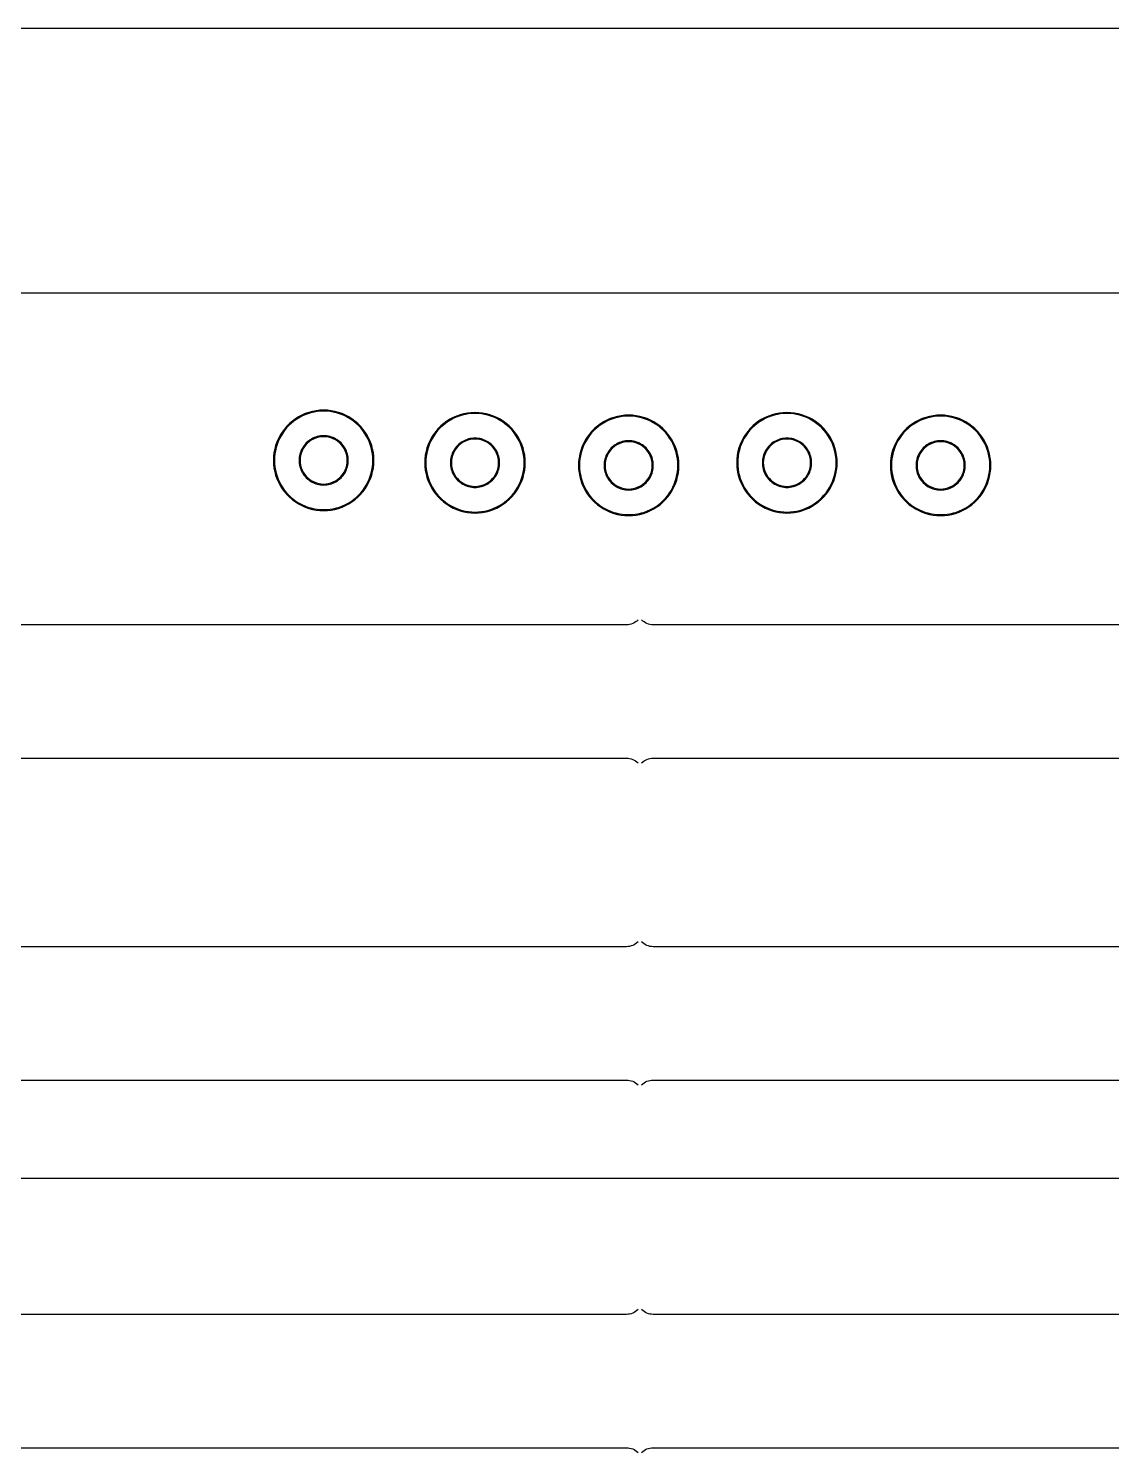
# Model space of a CAD drawing. Extents: x 3 to 438, y 6 to 391.
# Drawn here: x 240 to 305.9, y 100.9 to 187.6 of the extents above; entities that cross this region are included whole.
import ezdxf

# ---------------------------------------------------------------- set-up
doc = ezdxf.new("R2010")
doc.units = 0
doc.layers.get('0').update_dxf_attribs({"linetype": 'CONTINUOUS'})

msp = doc.modelspace()

# ---------------------------------------------------------------- linework, layer by layer
at = {"color": 0}
for p, q in [((344.365743, 187.60354), (212.24191, 187.60354)), ((344.365743, 171.48354), (212.24191, 171.48354)), ((256.42685, 163.948804), (256.232989, 163.827077)), ((256.629199, 164.055829), (256.42685, 163.948804)), ((256.838973, 164.147232), (256.629199, 164.055829)), ((257.054958, 164.222699), (256.838973, 164.147232)), ((257.275945, 164.281913), (257.054958, 164.222699)), ((257.500727, 164.324548), (257.275945, 164.281913)), ((257.728098, 164.350278), (257.500727, 164.324548)), ((257.95685, 164.358766), (257.728098, 164.350278)), ((258.185602, 164.350278), (257.95685, 164.358766)), ((258.412973, 164.324548), (258.185602, 164.350278)), ((258.637755, 164.281913), (258.412973, 164.324548)), ((258.858742, 164.222699), (258.637755, 164.281913)), ((259.074727, 164.147232), (258.858742, 164.222699)), ((259.284501, 164.055829), (259.074727, 164.147232)), ((259.48685, 163.948804), (259.284501, 164.055829)), ((259.680711, 163.827077), (259.48685, 163.948804)), ((266.055908, 164.001969), (265.846134, 163.910566)), ((266.271893, 164.077436), (266.055908, 164.001969)), ((266.49288, 164.13665), (266.271893, 164.077436)), ((266.717662, 164.179285), (266.49288, 164.13665)), ((266.945033, 164.205015), (266.717662, 164.179285)), ((267.173785, 164.213503), (266.945033, 164.205015)), ((267.402537, 164.205015), (267.173785, 164.213503)), ((267.629908, 164.179285), (267.402537, 164.205015)), ((267.85469, 164.13665), (267.629908, 164.179285)), ((268.075677, 164.077436), (267.85469, 164.13665)), ((268.291662, 164.001969), (268.075677, 164.077436)), ((268.501436, 163.910566), (268.291662, 164.001969)), ((275.63173, 163.918341), (275.415745, 163.842874)), ((275.852717, 163.977554), (275.63173, 163.918341)), ((276.077499, 164.02019), (275.852717, 163.977554)), ((276.30487, 164.04592), (276.077499, 164.02019)), ((276.533622, 164.054408), (276.30487, 164.04592)), ((276.762374, 164.04592), (276.533622, 164.054408)), ((276.989745, 164.02019), (276.762374, 164.04592)), ((277.214527, 163.977554), (276.989745, 164.02019)), ((277.435514, 163.918341), (277.214527, 163.977554)), ((277.651499, 163.842874), (277.435514, 163.918341)), ((285.055908, 164.001969), (284.846134, 163.910566)), ((285.271893, 164.077436), (285.055908, 164.001969)), ((285.49288, 164.13665), (285.271893, 164.077436)), ((285.717662, 164.179285), (285.49288, 164.13665)), ((285.945033, 164.205015), (285.717662, 164.179285)), ((286.173785, 164.213503), (285.945033, 164.205015)), ((286.402537, 164.205015), (286.173785, 164.213503)), ((286.629908, 164.179285), (286.402537, 164.205015)), ((286.85469, 164.13665), (286.629908, 164.179285)), ((287.075677, 164.077436), (286.85469, 164.13665)), ((287.291662, 164.001969), (287.075677, 164.077436)), ((287.501436, 163.910566), (287.291662, 164.001969)), ((294.63173, 163.918341), (294.415745, 163.842874)), ((294.852717, 163.977554), (294.63173, 163.918341)), ((295.077499, 164.02019), (294.852717, 163.977554)), ((295.30487, 164.04592), (295.077499, 164.02019)), ((295.533622, 164.054408), (295.30487, 164.04592)), ((295.762374, 164.04592), (295.533622, 164.054408)), ((295.989745, 164.02019), (295.762374, 164.04592)), ((296.214527, 163.977554), (295.989745, 164.02019)), ((296.435514, 163.918341), (296.214527, 163.977554)), ((296.651499, 163.842874), (296.435514, 163.918341)), ((255.564507, 163.206671), (255.428539, 163.022627)), ((255.713822, 163.38002), (255.564507, 163.206671)), ((255.875596, 163.541794), (255.713822, 163.38002)), ((256.048945, 163.691109), (255.875596, 163.541794)), ((256.232989, 163.827077), (256.048945, 163.691109)), ((259.864755, 163.691109), (259.680711, 163.827077)), ((260.038104, 163.541794), (259.864755, 163.691109)), ((260.199878, 163.38002), (260.038104, 163.541794)), ((260.349193, 163.206671), (260.199878, 163.38002)), ((260.485161, 163.022627), (260.349193, 163.206671)), ((264.781442, 163.061408), (264.645474, 162.877364)), ((264.930757, 163.234758), (264.781442, 163.061408)), ((265.092531, 163.396531), (264.930757, 163.234758)), ((265.26588, 163.545846), (265.092531, 163.396531)), ((265.449924, 163.681814), (265.26588, 163.545846)), ((265.643785, 163.803541), (265.449924, 163.681814)), ((265.846134, 163.910566), (265.643785, 163.803541)), ((268.703785, 163.803541), (268.501436, 163.910566)), ((268.897646, 163.681814), (268.703785, 163.803541)), ((269.08169, 163.545846), (268.897646, 163.681814)), ((269.255039, 163.396531), (269.08169, 163.545846)), ((269.416813, 163.234758), (269.255039, 163.396531)), ((269.566128, 163.061408), (269.416813, 163.234758)), ((269.702096, 162.877364), (269.566128, 163.061408)), ((274.290594, 163.075662), (274.141279, 162.902313)), ((274.452368, 163.237436), (274.290594, 163.075662)), ((274.625717, 163.386751), (274.452368, 163.237436)), ((274.809761, 163.522719), (274.625717, 163.386751)), ((275.003622, 163.644446), (274.809761, 163.522719)), ((275.205971, 163.751471), (275.003622, 163.644446)), ((275.415745, 163.842874), (275.205971, 163.751471)), ((277.861273, 163.751471), (277.651499, 163.842874)), ((278.063622, 163.644446), (277.861273, 163.751471)), ((278.257483, 163.522719), (278.063622, 163.644446)), ((278.441527, 163.386751), (278.257483, 163.522719)), ((278.614876, 163.237436), (278.441527, 163.386751)), ((278.77665, 163.075662), (278.614876, 163.237436)), ((278.925965, 162.902313), (278.77665, 163.075662)), ((283.781442, 163.061408), (283.645474, 162.877364)), ((283.930757, 163.234758), (283.781442, 163.061408)), ((284.092531, 163.396531), (283.930757, 163.234758)), ((284.26588, 163.545846), (284.092531, 163.396531)), ((284.449924, 163.681814), (284.26588, 163.545846)), ((284.643785, 163.803541), (284.449924, 163.681814)), ((284.846134, 163.910566), (284.643785, 163.803541)), ((287.703785, 163.803541), (287.501436, 163.910566)), ((287.897646, 163.681814), (287.703785, 163.803541)), ((288.08169, 163.545846), (287.897646, 163.681814)), ((288.255039, 163.396531), (288.08169, 163.545846)), ((288.416813, 163.234758), (288.255039, 163.396531)), ((288.566128, 163.061408), (288.416813, 163.234758)), ((288.702096, 162.877364), (288.566128, 163.061408)), ((293.290594, 163.075662), (293.141279, 162.902313)), ((293.452368, 163.237436), (293.290594, 163.075662)), ((293.625717, 163.386751), (293.452368, 163.237436)), ((293.809761, 163.522719), (293.625717, 163.386751)), ((294.003622, 163.644446), (293.809761, 163.522719)), ((294.205971, 163.751471), (294.003622, 163.644446)), ((294.415745, 163.842874), (294.205971, 163.751471)), ((296.861273, 163.751471), (296.651499, 163.842874)), ((297.063622, 163.644446), (296.861273, 163.751471)), ((297.257483, 163.522719), (297.063622, 163.644446)), ((297.441527, 163.386751), (297.257483, 163.522719)), ((297.614876, 163.237436), (297.441527, 163.386751)), ((297.77665, 163.075662), (297.614876, 163.237436)), ((297.925965, 162.902313), (297.77665, 163.075662)), ((255.032917, 162.200658), (254.973704, 161.979671)), ((255.108384, 162.416643), (255.032917, 162.200658)), ((255.199787, 162.626417), (255.108384, 162.416643)), ((255.306812, 162.828766), (255.199787, 162.626417)), ((255.428539, 163.022627), (255.306812, 162.828766)), ((256.88675, 162.262257), (256.791834, 162.145168)), ((256.993359, 162.368867), (256.88675, 162.262257)), ((257.110448, 162.463782), (256.993359, 162.368867)), ((257.236793, 162.54581), (257.110448, 162.463782)), ((257.236907, 162.545876), (257.236793, 162.54581)), ((257.371117, 162.61428), (257.236907, 162.545876)), ((257.511862, 162.668224), (257.371117, 162.61428)), ((257.657492, 162.707246), (257.511862, 162.668224)), ((257.806352, 162.730901), (257.657492, 162.707246)), ((257.956784, 162.738766), (257.806352, 162.730901)), ((257.956863, 162.738766), (257.956784, 162.738766)), ((257.956916, 162.738766), (257.956863, 162.738766)), ((258.107348, 162.730901), (257.956916, 162.738766)), ((258.256208, 162.707246), (258.107348, 162.730901)), ((258.401838, 162.668224), (258.256208, 162.707246)), ((258.542582, 162.61428), (258.401838, 162.668224)), ((258.676793, 162.545876), (258.542582, 162.61428)), ((258.676907, 162.54581), (258.676793, 162.545876)), ((258.803252, 162.463782), (258.676907, 162.54581)), ((258.920341, 162.368867), (258.803252, 162.463782)), ((259.02695, 162.262257), (258.920341, 162.368867)), ((259.121866, 162.145168), (259.02695, 162.262257)), ((260.606888, 162.828766), (260.485161, 163.022627)), ((260.713913, 162.626417), (260.606888, 162.828766)), ((260.805316, 162.416643), (260.713913, 162.626417)), ((260.880783, 162.200658), (260.805316, 162.416643)), ((260.939996, 161.979671), (260.880783, 162.200658)), ((264.325319, 162.27138), (264.249852, 162.055395)), ((264.416722, 162.481154), (264.325319, 162.27138)), ((264.523747, 162.683503), (264.416722, 162.481154)), ((264.645474, 162.877364), (264.523747, 162.683503)), ((266.210294, 162.223604), (266.103685, 162.116994)), ((266.327383, 162.318519), (266.210294, 162.223604)), ((266.453728, 162.400547), (266.327383, 162.318519)), ((266.453842, 162.400613), (266.453728, 162.400547)), ((266.588053, 162.469017), (266.453842, 162.400613)), ((266.728797, 162.522961), (266.588053, 162.469017)), ((266.874427, 162.561983), (266.728797, 162.522961)), ((267.023287, 162.585638), (266.874427, 162.561983)), ((267.17372, 162.593503), (267.023287, 162.585638)), ((267.173798, 162.593503), (267.17372, 162.593503)), ((267.173851, 162.593503), (267.173798, 162.593503)), ((267.324283, 162.585638), (267.173851, 162.593503)), ((267.473143, 162.561983), (267.324283, 162.585638)), ((267.618774, 162.522961), (267.473143, 162.561983)), ((267.759518, 162.469017), (267.618774, 162.522961)), ((267.893728, 162.400613), (267.759518, 162.469017)), ((267.893842, 162.400547), (267.893728, 162.400613)), ((268.020187, 162.318519), (267.893842, 162.400547)), ((268.137276, 162.223604), (268.020187, 162.318519)), ((268.243885, 162.116994), (268.137276, 162.223604)), ((269.823823, 162.683503), (269.702096, 162.877364)), ((269.930848, 162.481154), (269.823823, 162.683503)), ((270.022251, 162.27138), (269.930848, 162.481154)), ((270.097718, 162.055395), (270.022251, 162.27138)), ((273.776559, 162.322059), (273.685156, 162.112285)), ((273.883584, 162.524408), (273.776559, 162.322059)), ((274.005311, 162.718269), (273.883584, 162.524408)), ((274.141279, 162.902313), (274.005311, 162.718269)), ((275.813565, 162.241452), (275.68722, 162.159424)), ((275.813679, 162.241517), (275.813565, 162.241452)), ((275.947889, 162.309922), (275.813679, 162.241517)), ((276.088633, 162.363866), (275.947889, 162.309922)), ((276.234264, 162.402888), (276.088633, 162.363866)), ((276.383124, 162.426542), (276.234264, 162.402888)), ((276.533556, 162.434408), (276.383124, 162.426542)), ((276.533635, 162.434408), (276.533556, 162.434408)), ((276.533688, 162.434408), (276.533635, 162.434408)), ((276.68412, 162.426542), (276.533688, 162.434408)), ((276.83298, 162.402888), (276.68412, 162.426542)), ((276.97861, 162.363866), (276.83298, 162.402888)), ((277.119354, 162.309922), (276.97861, 162.363866)), ((277.253565, 162.241517), (277.119354, 162.309922)), ((277.253679, 162.241452), (277.253565, 162.241517)), ((277.380024, 162.159424), (277.253679, 162.241452)), ((279.061933, 162.718269), (278.925965, 162.902313)), ((279.18366, 162.524408), (279.061933, 162.718269)), ((279.290685, 162.322059), (279.18366, 162.524408)), ((279.382088, 162.112285), (279.290685, 162.322059)), ((283.325319, 162.27138), (283.249852, 162.055395)), ((283.416722, 162.481154), (283.325319, 162.27138)), ((283.523747, 162.683503), (283.416722, 162.481154)), ((283.645474, 162.877364), (283.523747, 162.683503)), ((285.210294, 162.223604), (285.103685, 162.116994)), ((285.327383, 162.318519), (285.210294, 162.223604)), ((285.453728, 162.400547), (285.327383, 162.318519)), ((285.453842, 162.400613), (285.453728, 162.400547)), ((285.588053, 162.469017), (285.453842, 162.400613)), ((285.728797, 162.522961), (285.588053, 162.469017)), ((285.874427, 162.561983), (285.728797, 162.522961)), ((286.023287, 162.585638), (285.874427, 162.561983)), ((286.17372, 162.593503), (286.023287, 162.585638)), ((286.173798, 162.593503), (286.17372, 162.593503)), ((286.173851, 162.593503), (286.173798, 162.593503)), ((286.324283, 162.585638), (286.173851, 162.593503)), ((286.473143, 162.561983), (286.324283, 162.585638)), ((286.618774, 162.522961), (286.473143, 162.561983)), ((286.759518, 162.469017), (286.618774, 162.522961)), ((286.893728, 162.400613), (286.759518, 162.469017)), ((286.893842, 162.400547), (286.893728, 162.400613)), ((287.020187, 162.318519), (286.893842, 162.400547)), ((287.137276, 162.223604), (287.020187, 162.318519)), ((287.243885, 162.116994), (287.137276, 162.223604)), ((288.823823, 162.683503), (288.702096, 162.877364)), ((288.930848, 162.481154), (288.823823, 162.683503)), ((289.022251, 162.27138), (288.930848, 162.481154)), ((289.097718, 162.055395), (289.022251, 162.27138)), ((292.776559, 162.322059), (292.685156, 162.112285)), ((292.883584, 162.524408), (292.776559, 162.322059)), ((293.005311, 162.718269), (292.883584, 162.524408)), ((293.141279, 162.902313), (293.005311, 162.718269)), ((294.813565, 162.241452), (294.68722, 162.159424)), ((294.813679, 162.241517), (294.813565, 162.241452)), ((294.947889, 162.309922), (294.813679, 162.241517)), ((295.088633, 162.363866), (294.947889, 162.309922)), ((295.234264, 162.402888), (295.088633, 162.363866)), ((295.383124, 162.426542), (295.234264, 162.402888)), ((295.533556, 162.434408), (295.383124, 162.426542)), ((295.533635, 162.434408), (295.533556, 162.434408)), ((295.533688, 162.434408), (295.533635, 162.434408)), ((295.68412, 162.426542), (295.533688, 162.434408)), ((295.83298, 162.402888), (295.68412, 162.426542)), ((295.97861, 162.363866), (295.83298, 162.402888)), ((296.119354, 162.309922), (295.97861, 162.363866)), ((296.253565, 162.241517), (296.119354, 162.309922)), ((296.253679, 162.241452), (296.253565, 162.241517)), ((296.380024, 162.159424), (296.253679, 162.241452)), ((298.061933, 162.718269), (297.925965, 162.902313)), ((298.18366, 162.524408), (298.061933, 162.718269)), ((298.290685, 162.322059), (298.18366, 162.524408)), ((298.382088, 162.112285), (298.290685, 162.322059)), ((254.905338, 161.527518), (254.89685, 161.298766)), ((254.931068, 161.754889), (254.905338, 161.527518)), ((254.973704, 161.979671), (254.931068, 161.754889)), ((256.524715, 161.449264), (256.51685, 161.298832)), ((256.54837, 161.598124), (256.524715, 161.449264)), ((256.587392, 161.743755), (256.54837, 161.598124)), ((256.641336, 161.884499), (256.587392, 161.743755)), ((256.709741, 162.018709), (256.641336, 161.884499)), ((256.709806, 162.018823), (256.709741, 162.018709)), ((256.791834, 162.145168), (256.709806, 162.018823)), ((259.203894, 162.018823), (259.121866, 162.145168)), ((259.203959, 162.018709), (259.203894, 162.018823)), ((259.272364, 161.884499), (259.203959, 162.018709)), ((259.326308, 161.743755), (259.272364, 161.884499)), ((259.36533, 161.598124), (259.326308, 161.743755)), ((259.388985, 161.449264), (259.36533, 161.598124)), ((259.39685, 161.298832), (259.388985, 161.449264)), ((260.982632, 161.754889), (260.939996, 161.979671)), ((261.008362, 161.527518), (260.982632, 161.754889)), ((261.01685, 161.298766), (261.008362, 161.527518)), ((264.122273, 161.382255), (264.113785, 161.153503)), ((264.148003, 161.609626), (264.122273, 161.382255)), ((264.190639, 161.834408), (264.148003, 161.609626)), ((264.249852, 162.055395), (264.190639, 161.834408)), ((265.765305, 161.452861), (265.741651, 161.304001)), ((265.804327, 161.598492), (265.765305, 161.452861)), ((265.858271, 161.739236), (265.804327, 161.598492)), ((265.926676, 161.873446), (265.858271, 161.739236)), ((265.926741, 161.87356), (265.926676, 161.873446)), ((266.008769, 161.999905), (265.926741, 161.87356)), ((266.103685, 162.116994), (266.008769, 161.999905)), ((268.338801, 161.999905), (268.243885, 162.116994)), ((268.420829, 161.87356), (268.338801, 161.999905)), ((268.420894, 161.873446), (268.420829, 161.87356)), ((268.489299, 161.739236), (268.420894, 161.873446)), ((268.543243, 161.598492), (268.489299, 161.739236)), ((268.582265, 161.452861), (268.543243, 161.598492)), ((268.60592, 161.304001), (268.582265, 161.452861)), ((270.156932, 161.834408), (270.097718, 162.055395)), ((270.199567, 161.609626), (270.156932, 161.834408)), ((270.225297, 161.382255), (270.199567, 161.609626)), ((270.233785, 161.153503), (270.225297, 161.382255)), ((273.50784, 161.450531), (273.48211, 161.22316)), ((273.550476, 161.675313), (273.50784, 161.450531)), ((273.609689, 161.8963), (273.550476, 161.675313)), ((273.685156, 162.112285), (273.609689, 161.8963)), ((275.164164, 161.439396), (275.125142, 161.293766)), ((275.218108, 161.58014), (275.164164, 161.439396)), ((275.286513, 161.714351), (275.218108, 161.58014)), ((275.286578, 161.714465), (275.286513, 161.714351)), ((275.368606, 161.84081), (275.286578, 161.714465)), ((275.463522, 161.957899), (275.368606, 161.84081)), ((275.570131, 162.064508), (275.463522, 161.957899)), ((275.68722, 162.159424), (275.570131, 162.064508)), ((277.497113, 162.064508), (277.380024, 162.159424)), ((277.603722, 161.957899), (277.497113, 162.064508)), ((277.698638, 161.84081), (277.603722, 161.957899)), ((277.780666, 161.714465), (277.698638, 161.84081)), ((277.780731, 161.714351), (277.780666, 161.714465)), ((277.849136, 161.58014), (277.780731, 161.714351)), ((277.90308, 161.439396), (277.849136, 161.58014)), ((277.942102, 161.293766), (277.90308, 161.439396)), ((279.457555, 161.8963), (279.382088, 162.112285)), ((279.516768, 161.675313), (279.457555, 161.8963)), ((279.559404, 161.450531), (279.516768, 161.675313)), ((279.585134, 161.22316), (279.559404, 161.450531)), ((283.122273, 161.382255), (283.113785, 161.153503)), ((283.148003, 161.609626), (283.122273, 161.382255)), ((283.190639, 161.834408), (283.148003, 161.609626)), ((283.249852, 162.055395), (283.190639, 161.834408)), ((284.765305, 161.452861), (284.741651, 161.304001)), ((284.804327, 161.598492), (284.765305, 161.452861)), ((284.858271, 161.739236), (284.804327, 161.598492)), ((284.926676, 161.873446), (284.858271, 161.739236)), ((284.926741, 161.87356), (284.926676, 161.873446)), ((285.008769, 161.999905), (284.926741, 161.87356)), ((285.103685, 162.116994), (285.008769, 161.999905)), ((287.338801, 161.999905), (287.243885, 162.116994)), ((287.420829, 161.87356), (287.338801, 161.999905)), ((287.420894, 161.873446), (287.420829, 161.87356)), ((287.489299, 161.739236), (287.420894, 161.873446)), ((287.543243, 161.598492), (287.489299, 161.739236)), ((287.582265, 161.452861), (287.543243, 161.598492)), ((287.60592, 161.304001), (287.582265, 161.452861)), ((289.156932, 161.834408), (289.097718, 162.055395)), ((289.199567, 161.609626), (289.156932, 161.834408)), ((289.225297, 161.382255), (289.199567, 161.609626)), ((289.233785, 161.153503), (289.225297, 161.382255)), ((292.50784, 161.450531), (292.48211, 161.22316)), ((292.550476, 161.675313), (292.50784, 161.450531)), ((292.609689, 161.8963), (292.550476, 161.675313)), ((292.685156, 162.112285), (292.609689, 161.8963)), ((294.164164, 161.439396), (294.125142, 161.293766)), ((294.218108, 161.58014), (294.164164, 161.439396)), ((294.286513, 161.714351), (294.218108, 161.58014)), ((294.286578, 161.714465), (294.286513, 161.714351)), ((294.368606, 161.84081), (294.286578, 161.714465)), ((294.463522, 161.957899), (294.368606, 161.84081)), ((294.570131, 162.064508), (294.463522, 161.957899)), ((294.68722, 162.159424), (294.570131, 162.064508)), ((296.497113, 162.064508), (296.380024, 162.159424)), ((296.603722, 161.957899), (296.497113, 162.064508)), ((296.698638, 161.84081), (296.603722, 161.957899)), ((296.780666, 161.714465), (296.698638, 161.84081)), ((296.780731, 161.714351), (296.780666, 161.714465)), ((296.849136, 161.58014), (296.780731, 161.714351)), ((296.90308, 161.439396), (296.849136, 161.58014)), ((296.942102, 161.293766), (296.90308, 161.439396)), ((298.457555, 161.8963), (298.382088, 162.112285)), ((298.516768, 161.675313), (298.457555, 161.8963)), ((298.559404, 161.450531), (298.516768, 161.675313)), ((298.585134, 161.22316), (298.559404, 161.450531)), ((254.89685, 161.298766), (254.905338, 161.070014)), ((254.905338, 161.070014), (254.931068, 160.842643)), ((254.931068, 160.842643), (254.973704, 160.617861)), ((254.973704, 160.617861), (255.032917, 160.396874)), ((256.51685, 161.298832), (256.51685, 161.298779)), ((256.51685, 161.298779), (256.51685, 161.298753)), ((256.51685, 161.298753), (256.51685, 161.298701)), ((256.51685, 161.298701), (256.524715, 161.148269)), ((256.524715, 161.148269), (256.54837, 160.999408)), ((256.54837, 160.999408), (256.587392, 160.853778)), ((256.587392, 160.853778), (256.641336, 160.713034)), ((256.641336, 160.713034), (256.709741, 160.578823)), ((256.709741, 160.578823), (256.791834, 160.452364)), ((256.791834, 160.452364), (256.88675, 160.335275)), ((259.02695, 160.335275), (259.121866, 160.452364)), ((259.121866, 160.452364), (259.203894, 160.578709)), ((259.203894, 160.578709), (259.203959, 160.578823)), ((259.203959, 160.578823), (259.272364, 160.713034)), ((259.272364, 160.713034), (259.326308, 160.853778)), ((259.326308, 160.853778), (259.36533, 160.999408)), ((259.36533, 160.999408), (259.388985, 161.148269)), ((259.388985, 161.148269), (259.39685, 161.298701)), ((259.39685, 161.298779), (259.39685, 161.298832)), ((259.39685, 161.298753), (259.39685, 161.298779)), ((259.39685, 161.298701), (259.39685, 161.298753)), ((260.880783, 160.396874), (260.939996, 160.617861)), ((260.939996, 160.617861), (260.982632, 160.842643)), ((260.982632, 160.842643), (261.008362, 161.070014)), ((261.008362, 161.070014), (261.01685, 161.298766)), ((264.113785, 161.153503), (264.122273, 160.924751)), ((264.122273, 160.924751), (264.148003, 160.69738)), ((264.148003, 160.69738), (264.190639, 160.472598)), ((264.190639, 160.472598), (264.249852, 160.251611)), ((265.741651, 161.304001), (265.733785, 161.153569)), ((265.733785, 161.153569), (265.733785, 161.153516)), ((265.733785, 161.153516), (265.733785, 161.15349)), ((265.733785, 161.15349), (265.733785, 161.153438)), ((265.733785, 161.153438), (265.741651, 161.003006)), ((265.741651, 161.003006), (265.765305, 160.854145)), ((265.765305, 160.854145), (265.804327, 160.708515)), ((265.804327, 160.708515), (265.858271, 160.567771)), ((265.858271, 160.567771), (265.926676, 160.43356)), ((268.420894, 160.43356), (268.489299, 160.567771)), ((268.489299, 160.567771), (268.543243, 160.708515)), ((268.543243, 160.708515), (268.582265, 160.854145)), ((268.582265, 160.854145), (268.60592, 161.003006)), ((268.613785, 161.153569), (268.60592, 161.304001)), ((268.60592, 161.003006), (268.613785, 161.153438)), ((268.613785, 161.153516), (268.613785, 161.153569)), ((268.613785, 161.15349), (268.613785, 161.153516)), ((268.613785, 161.153438), (268.613785, 161.15349)), ((270.097718, 160.251611), (270.156932, 160.472598)), ((270.156932, 160.472598), (270.199567, 160.69738)), ((270.199567, 160.69738), (270.225297, 160.924751)), ((270.225297, 160.924751), (270.233785, 161.153503)), ((273.48211, 161.22316), (273.473622, 160.994408)), ((273.473622, 160.994408), (273.48211, 160.765656)), ((273.48211, 160.765656), (273.50784, 160.538285)), ((273.50784, 160.538285), (273.550476, 160.313503)), ((275.101487, 161.144906), (275.093622, 160.994473)), ((275.093622, 160.994473), (275.093622, 160.994421)), ((275.093622, 160.994421), (275.093622, 160.994395)), ((275.093622, 160.994395), (275.093622, 160.994342)), ((275.093622, 160.994342), (275.101487, 160.84391)), ((275.125142, 161.293766), (275.101487, 161.144906)), ((275.101487, 160.84391), (275.125142, 160.69505)), ((275.125142, 160.69505), (275.164164, 160.549419)), ((275.164164, 160.549419), (275.218108, 160.408675)), ((277.849136, 160.408675), (277.90308, 160.549419)), ((277.90308, 160.549419), (277.942102, 160.69505)), ((277.965757, 161.144906), (277.942102, 161.293766)), ((277.942102, 160.69505), (277.965757, 160.84391)), ((277.973622, 160.994473), (277.965757, 161.144906)), ((277.965757, 160.84391), (277.973622, 160.994342)), ((277.973622, 160.994421), (277.973622, 160.994473)), ((277.973622, 160.994395), (277.973622, 160.994421)), ((277.973622, 160.994342), (277.973622, 160.994395)), ((279.516768, 160.313503), (279.559404, 160.538285)), ((279.559404, 160.538285), (279.585134, 160.765656)), ((279.593622, 160.994408), (279.585134, 161.22316)), ((279.585134, 160.765656), (279.593622, 160.994408)), ((283.113785, 161.153503), (283.122273, 160.924751)), ((283.122273, 160.924751), (283.148003, 160.69738)), ((283.148003, 160.69738), (283.190639, 160.472598)), ((283.190639, 160.472598), (283.249852, 160.251611)), ((284.741651, 161.304001), (284.733785, 161.153569)), ((284.733785, 161.153569), (284.733785, 161.153516)), ((284.733785, 161.153516), (284.733785, 161.15349)), ((284.733785, 161.15349), (284.733785, 161.153438)), ((284.733785, 161.153438), (284.741651, 161.003006)), ((284.741651, 161.003006), (284.765305, 160.854145)), ((284.765305, 160.854145), (284.804327, 160.708515)), ((284.804327, 160.708515), (284.858271, 160.567771)), ((284.858271, 160.567771), (284.926676, 160.43356)), ((287.420894, 160.43356), (287.489299, 160.567771)), ((287.489299, 160.567771), (287.543243, 160.708515)), ((287.543243, 160.708515), (287.582265, 160.854145)), ((287.582265, 160.854145), (287.60592, 161.003006)), ((287.613785, 161.153569), (287.60592, 161.304001)), ((287.60592, 161.003006), (287.613785, 161.153438)), ((287.613785, 161.153516), (287.613785, 161.153569)), ((287.613785, 161.15349), (287.613785, 161.153516)), ((287.613785, 161.153438), (287.613785, 161.15349)), ((289.097718, 160.251611), (289.156932, 160.472598)), ((289.156932, 160.472598), (289.199567, 160.69738)), ((289.199567, 160.69738), (289.225297, 160.924751)), ((289.225297, 160.924751), (289.233785, 161.153503)), ((292.48211, 161.22316), (292.473622, 160.994408)), ((292.473622, 160.994408), (292.48211, 160.765656)), ((292.48211, 160.765656), (292.50784, 160.538285)), ((292.50784, 160.538285), (292.550476, 160.313503)), ((294.101487, 161.144906), (294.093622, 160.994473)), ((294.093622, 160.994473), (294.093622, 160.994421)), ((294.093622, 160.994421), (294.093622, 160.994395)), ((294.093622, 160.994395), (294.093622, 160.994342)), ((294.093622, 160.994342), (294.101487, 160.84391)), ((294.125142, 161.293766), (294.101487, 161.144906)), ((294.101487, 160.84391), (294.125142, 160.69505)), ((294.125142, 160.69505), (294.164164, 160.549419)), ((294.164164, 160.549419), (294.218108, 160.408675)), ((296.849136, 160.408675), (296.90308, 160.549419)), ((296.90308, 160.549419), (296.942102, 160.69505)), ((296.965757, 161.144906), (296.942102, 161.293766)), ((296.942102, 160.69505), (296.965757, 160.84391)), ((296.973622, 160.994473), (296.965757, 161.144906)), ((296.965757, 160.84391), (296.973622, 160.994342)), ((296.973622, 160.994421), (296.973622, 160.994473)), ((296.973622, 160.994395), (296.973622, 160.994421)), ((296.973622, 160.994342), (296.973622, 160.994395)), ((298.516768, 160.313503), (298.559404, 160.538285)), ((298.559404, 160.538285), (298.585134, 160.765656)), ((298.593622, 160.994408), (298.585134, 161.22316)), ((298.585134, 160.765656), (298.593622, 160.994408)), ((255.032917, 160.396874), (255.108384, 160.180889)), ((255.108384, 160.180889), (255.199787, 159.971115)), ((255.199787, 159.971115), (255.306812, 159.768766)), ((255.306812, 159.768766), (255.428539, 159.574905)), ((256.88675, 160.335275), (256.993359, 160.228666)), ((256.993359, 160.228666), (257.110448, 160.13375)), ((257.110448, 160.13375), (257.236793, 160.051722)), ((257.236793, 160.051722), (257.236907, 160.051657)), ((257.236907, 160.051657), (257.371117, 159.983252)), ((257.371117, 159.983252), (257.511862, 159.929308)), ((257.511862, 159.929308), (257.657492, 159.890286)), ((257.657492, 159.890286), (257.806352, 159.866632)), ((257.806352, 159.866632), (257.956784, 159.858766)), ((257.956784, 159.858766), (257.956837, 159.858766)), ((257.956837, 159.858766), (257.956863, 159.858766)), ((257.956863, 159.858766), (257.956916, 159.858766)), ((257.956916, 159.858766), (258.107348, 159.866632)), ((258.107348, 159.866632), (258.256208, 159.890286)), ((258.256208, 159.890286), (258.401838, 159.929308)), ((258.401838, 159.929308), (258.542582, 159.983252)), ((258.542582, 159.983252), (258.676793, 160.051657)), ((258.676793, 160.051657), (258.803252, 160.13375)), ((258.803252, 160.13375), (258.920341, 160.228666)), ((258.920341, 160.228666), (259.02695, 160.335275)), ((260.485161, 159.574905), (260.606888, 159.768766)), ((260.606888, 159.768766), (260.713913, 159.971115)), ((260.713913, 159.971115), (260.805316, 160.180889)), ((260.805316, 160.180889), (260.880783, 160.396874)), ((264.249852, 160.251611), (264.325319, 160.035626)), ((264.325319, 160.035626), (264.416722, 159.825852)), ((264.416722, 159.825852), (264.523747, 159.623503)), ((264.523747, 159.623503), (264.645474, 159.429642)), ((265.926676, 160.43356), (265.926741, 160.433446)), ((265.926741, 160.433446), (266.008769, 160.307101)), ((266.008769, 160.307101), (266.103685, 160.190012)), ((266.103685, 160.190012), (266.210294, 160.083403)), ((266.210294, 160.083403), (266.327383, 159.988487)), ((266.327383, 159.988487), (266.453728, 159.906459)), ((266.453728, 159.906459), (266.453842, 159.906394)), ((266.453842, 159.906394), (266.588053, 159.837989)), ((266.588053, 159.837989), (266.728797, 159.784045)), ((266.728797, 159.784045), (266.874427, 159.745023)), ((266.874427, 159.745023), (267.023287, 159.721369)), ((267.023287, 159.721369), (267.17372, 159.713503)), ((267.17372, 159.713503), (267.173772, 159.713503)), ((267.173772, 159.713503), (267.173798, 159.713503)), ((267.173798, 159.713503), (267.173851, 159.713503)), ((267.173851, 159.713503), (267.324283, 159.721369)), ((267.324283, 159.721369), (267.473143, 159.745023)), ((267.473143, 159.745023), (267.618774, 159.784045)), ((267.618774, 159.784045), (267.759518, 159.837989)), ((267.759518, 159.837989), (267.893728, 159.906394)), ((267.893728, 159.906394), (267.893842, 159.906459)), ((267.893842, 159.906459), (268.020187, 159.988487)), ((268.020187, 159.988487), (268.137276, 160.083403)), ((268.137276, 160.083403), (268.243885, 160.190012)), ((268.243885, 160.190012), (268.338801, 160.307101)), ((268.338801, 160.307101), (268.420829, 160.433446)), ((268.420829, 160.433446), (268.420894, 160.43356)), ((269.702096, 159.429642), (269.823823, 159.623503)), ((269.823823, 159.623503), (269.930848, 159.825852)), ((269.930848, 159.825852), (270.022251, 160.035626)), ((270.022251, 160.035626), (270.097718, 160.251611)), ((273.550476, 160.313503), (273.609689, 160.092516)), ((273.609689, 160.092516), (273.685156, 159.876531)), ((273.685156, 159.876531), (273.776559, 159.666757)), ((273.776559, 159.666757), (273.883584, 159.464408)), ((275.218108, 160.408675), (275.286513, 160.274465)), ((275.286513, 160.274465), (275.286578, 160.274351)), ((275.286578, 160.274351), (275.368606, 160.148006)), ((275.368606, 160.148006), (275.463522, 160.030917)), ((275.463522, 160.030917), (275.570131, 159.924308)), ((275.570131, 159.924308), (275.68722, 159.829392)), ((275.68722, 159.829392), (275.813565, 159.747364)), ((275.813565, 159.747364), (275.813679, 159.747299)), ((275.813679, 159.747299), (275.947889, 159.678894)), ((275.947889, 159.678894), (276.088633, 159.62495)), ((276.088633, 159.62495), (276.234264, 159.585928)), ((276.234264, 159.585928), (276.383124, 159.562273)), ((276.68412, 159.562273), (276.83298, 159.585928)), ((276.83298, 159.585928), (276.97861, 159.62495)), ((276.97861, 159.62495), (277.119354, 159.678894)), ((277.119354, 159.678894), (277.253565, 159.747299)), ((277.253565, 159.747299), (277.253679, 159.747364)), ((277.253679, 159.747364), (277.380024, 159.829392)), ((277.380024, 159.829392), (277.497113, 159.924308)), ((277.497113, 159.924308), (277.603722, 160.030917)), ((277.603722, 160.030917), (277.698638, 160.148006)), ((277.698638, 160.148006), (277.780666, 160.274351)), ((277.780666, 160.274351), (277.780731, 160.274465)), ((277.780731, 160.274465), (277.849136, 160.408675)), ((279.18366, 159.464408), (279.290685, 159.666757)), ((279.290685, 159.666757), (279.382088, 159.876531)), ((279.382088, 159.876531), (279.457555, 160.092516)), ((279.457555, 160.092516), (279.516768, 160.313503)), ((283.249852, 160.251611), (283.325319, 160.035626)), ((283.325319, 160.035626), (283.416722, 159.825852)), ((283.416722, 159.825852), (283.523747, 159.623503)), ((283.523747, 159.623503), (283.645474, 159.429642)), ((284.926676, 160.43356), (284.926741, 160.433446)), ((284.926741, 160.433446), (285.008769, 160.307101)), ((285.008769, 160.307101), (285.103685, 160.190012)), ((285.103685, 160.190012), (285.210294, 160.083403)), ((285.210294, 160.083403), (285.327383, 159.988487)), ((285.327383, 159.988487), (285.453728, 159.906459)), ((285.453728, 159.906459), (285.453842, 159.906394)), ((285.453842, 159.906394), (285.588053, 159.837989)), ((285.588053, 159.837989), (285.728797, 159.784045)), ((285.728797, 159.784045), (285.874427, 159.745023)), ((285.874427, 159.745023), (286.023287, 159.721369)), ((286.023287, 159.721369), (286.17372, 159.713503)), ((286.17372, 159.713503), (286.173772, 159.713503)), ((286.173772, 159.713503), (286.173798, 159.713503)), ((286.173798, 159.713503), (286.173851, 159.713503)), ((286.173851, 159.713503), (286.324283, 159.721369)), ((286.324283, 159.721369), (286.473143, 159.745023)), ((286.473143, 159.745023), (286.618774, 159.784045)), ((286.618774, 159.784045), (286.759518, 159.837989)), ((286.759518, 159.837989), (286.893728, 159.906394)), ((286.893728, 159.906394), (286.893842, 159.906459)), ((286.893842, 159.906459), (287.020187, 159.988487)), ((287.020187, 159.988487), (287.137276, 160.083403)), ((287.137276, 160.083403), (287.243885, 160.190012)), ((287.243885, 160.190012), (287.338801, 160.307101)), ((287.338801, 160.307101), (287.420829, 160.433446)), ((287.420829, 160.433446), (287.420894, 160.43356)), ((288.702096, 159.429642), (288.823823, 159.623503)), ((288.823823, 159.623503), (288.930848, 159.825852)), ((288.930848, 159.825852), (289.022251, 160.035626)), ((289.022251, 160.035626), (289.097718, 160.251611)), ((292.550476, 160.313503), (292.609689, 160.092516)), ((292.609689, 160.092516), (292.685156, 159.876531)), ((292.685156, 159.876531), (292.776559, 159.666757)), ((292.776559, 159.666757), (292.883584, 159.464408)), ((294.218108, 160.408675), (294.286513, 160.274465)), ((294.286513, 160.274465), (294.286578, 160.274351)), ((294.286578, 160.274351), (294.368606, 160.148006)), ((294.368606, 160.148006), (294.463522, 160.030917)), ((294.463522, 160.030917), (294.570131, 159.924308)), ((294.570131, 159.924308), (294.68722, 159.829392)), ((294.68722, 159.829392), (294.813565, 159.747364)), ((294.813565, 159.747364), (294.813679, 159.747299)), ((294.813679, 159.747299), (294.947889, 159.678894)), ((294.947889, 159.678894), (295.088633, 159.62495)), ((295.088633, 159.62495), (295.234264, 159.585928)), ((295.234264, 159.585928), (295.383124, 159.562273)), ((295.68412, 159.562273), (295.83298, 159.585928)), ((295.83298, 159.585928), (295.97861, 159.62495)), ((295.97861, 159.62495), (296.119354, 159.678894)), ((296.119354, 159.678894), (296.253565, 159.747299)), ((296.253565, 159.747299), (296.253679, 159.747364)), ((296.253679, 159.747364), (296.380024, 159.829392)), ((296.380024, 159.829392), (296.497113, 159.924308)), ((296.497113, 159.924308), (296.603722, 160.030917)), ((296.603722, 160.030917), (296.698638, 160.148006)), ((296.698638, 160.148006), (296.780666, 160.274351)), ((296.780666, 160.274351), (296.780731, 160.274465)), ((296.780731, 160.274465), (296.849136, 160.408675)), ((298.18366, 159.464408), (298.290685, 159.666757)), ((298.290685, 159.666757), (298.382088, 159.876531)), ((298.382088, 159.876531), (298.457555, 160.092516)), ((298.457555, 160.092516), (298.516768, 160.313503)), ((255.428539, 159.574905), (255.564507, 159.390861)), ((255.564507, 159.390861), (255.713822, 159.217512)), ((255.713822, 159.217512), (255.875596, 159.055738)), ((255.875596, 159.055738), (256.048945, 158.906423)), ((256.048945, 158.906423), (256.232989, 158.770455)), ((256.232989, 158.770455), (256.42685, 158.648728)), ((259.48685, 158.648728), (259.680711, 158.770455)), ((259.680711, 158.770455), (259.864755, 158.906423)), ((259.864755, 158.906423), (260.038104, 159.055738)), ((260.038104, 159.055738), (260.199878, 159.217512)), ((260.199878, 159.217512), (260.349193, 159.390861)), ((260.349193, 159.390861), (260.485161, 159.574905)), ((264.645474, 159.429642), (264.781442, 159.245598)), ((264.781442, 159.245598), (264.930757, 159.072249)), ((264.930757, 159.072249), (265.092531, 158.910475)), ((265.092531, 158.910475), (265.26588, 158.76116)), ((265.26588, 158.76116), (265.449924, 158.625192)), ((268.897646, 158.625192), (269.08169, 158.76116)), ((269.08169, 158.76116), (269.255039, 158.910475)), ((269.255039, 158.910475), (269.416813, 159.072249)), ((269.416813, 159.072249), (269.566128, 159.245598)), ((269.566128, 159.245598), (269.702096, 159.429642)), ((273.883584, 159.464408), (274.005311, 159.270547)), ((274.005311, 159.270547), (274.141279, 159.086503)), ((274.141279, 159.086503), (274.290594, 158.913154)), ((274.290594, 158.913154), (274.452368, 158.75138)), ((274.452368, 158.75138), (274.625717, 158.602065)), ((276.383124, 159.562273), (276.533556, 159.554408)), ((276.533556, 159.554408), (276.533609, 159.554408)), ((276.533609, 159.554408), (276.533635, 159.554408)), ((276.533635, 159.554408), (276.533688, 159.554408)), ((276.533688, 159.554408), (276.68412, 159.562273)), ((278.441527, 158.602065), (278.614876, 158.75138)), ((278.614876, 158.75138), (278.77665, 158.913154)), ((278.77665, 158.913154), (278.925965, 159.086503)), ((278.925965, 159.086503), (279.061933, 159.270547)), ((279.061933, 159.270547), (279.18366, 159.464408)), ((283.645474, 159.429642), (283.781442, 159.245598)), ((283.781442, 159.245598), (283.930757, 159.072249)), ((283.930757, 159.072249), (284.092531, 158.910475)), ((284.092531, 158.910475), (284.26588, 158.76116)), ((284.26588, 158.76116), (284.449924, 158.625192)), ((287.897646, 158.625192), (288.08169, 158.76116)), ((288.08169, 158.76116), (288.255039, 158.910475)), ((288.255039, 158.910475), (288.416813, 159.072249)), ((288.416813, 159.072249), (288.566128, 159.245598)), ((288.566128, 159.245598), (288.702096, 159.429642)), ((292.883584, 159.464408), (293.005311, 159.270547)), ((293.005311, 159.270547), (293.141279, 159.086503)), ((293.141279, 159.086503), (293.290594, 158.913154)), ((293.290594, 158.913154), (293.452368, 158.75138)), ((293.452368, 158.75138), (293.625717, 158.602065)), ((295.383124, 159.562273), (295.533556, 159.554408)), ((295.533556, 159.554408), (295.533609, 159.554408)), ((295.533609, 159.554408), (295.533635, 159.554408)), ((295.533635, 159.554408), (295.533688, 159.554408)), ((295.533688, 159.554408), (295.68412, 159.562273)), ((297.441527, 158.602065), (297.614876, 158.75138)), ((297.614876, 158.75138), (297.77665, 158.913154)), ((297.77665, 158.913154), (297.925965, 159.086503)), ((297.925965, 159.086503), (298.061933, 159.270547)), ((298.061933, 159.270547), (298.18366, 159.464408)), ((256.42685, 158.648728), (256.629199, 158.541704)), ((256.629199, 158.541704), (256.838973, 158.4503)), ((256.838973, 158.4503), (257.054958, 158.374833)), ((257.054958, 158.374833), (257.275945, 158.31562)), ((257.275945, 158.31562), (257.500727, 158.272984)), ((257.500727, 158.272984), (257.728098, 158.247254)), ((257.728098, 158.247254), (257.95685, 158.238766)), ((257.95685, 158.238766), (258.185602, 158.247254)), ((258.185602, 158.247254), (258.412973, 158.272984)), ((258.412973, 158.272984), (258.637755, 158.31562)), ((258.637755, 158.31562), (258.858742, 158.374833)), ((258.858742, 158.374833), (259.074727, 158.4503)), ((259.074727, 158.4503), (259.284501, 158.541704)), ((259.284501, 158.541704), (259.48685, 158.648728)), ((265.449924, 158.625192), (265.643785, 158.503465)), ((265.643785, 158.503465), (265.846134, 158.396441)), ((265.846134, 158.396441), (266.055908, 158.305037)), ((266.055908, 158.305037), (266.271893, 158.22957)), ((266.271893, 158.22957), (266.49288, 158.170357)), ((266.49288, 158.170357), (266.717662, 158.127721)), ((266.717662, 158.127721), (266.945033, 158.101991)), ((266.945033, 158.101991), (267.173785, 158.093503)), ((267.173785, 158.093503), (267.402537, 158.101991)), ((267.402537, 158.101991), (267.629908, 158.127721)), ((267.629908, 158.127721), (267.85469, 158.170357)), ((267.85469, 158.170357), (268.075677, 158.22957)), ((268.075677, 158.22957), (268.291662, 158.305037)), ((268.291662, 158.305037), (268.501436, 158.396441)), ((268.501436, 158.396441), (268.703785, 158.503465)), ((268.703785, 158.503465), (268.897646, 158.625192)), ((274.625717, 158.602065), (274.809761, 158.466097)), ((274.809761, 158.466097), (275.003622, 158.34437)), ((275.003622, 158.34437), (275.205971, 158.237345)), ((275.205971, 158.237345), (275.415745, 158.145942)), ((275.415745, 158.145942), (275.63173, 158.070475)), ((275.63173, 158.070475), (275.852717, 158.011261)), ((275.852717, 158.011261), (276.077499, 157.968626)), ((276.077499, 157.968626), (276.30487, 157.942896)), ((276.30487, 157.942896), (276.533622, 157.934408)), ((276.533622, 157.934408), (276.762374, 157.942896)), ((276.762374, 157.942896), (276.989745, 157.968626)), ((276.989745, 157.968626), (277.214527, 158.011261)), ((277.214527, 158.011261), (277.435514, 158.070475)), ((277.435514, 158.070475), (277.651499, 158.145942)), ((277.651499, 158.145942), (277.861273, 158.237345)), ((277.861273, 158.237345), (278.063622, 158.34437)), ((278.063622, 158.34437), (278.257483, 158.466097)), ((278.257483, 158.466097), (278.441527, 158.602065)), ((284.449924, 158.625192), (284.643785, 158.503465)), ((284.643785, 158.503465), (284.846134, 158.396441)), ((284.846134, 158.396441), (285.055908, 158.305037)), ((285.055908, 158.305037), (285.271893, 158.22957)), ((285.271893, 158.22957), (285.49288, 158.170357)), ((285.49288, 158.170357), (285.717662, 158.127721)), ((285.717662, 158.127721), (285.945033, 158.101991)), ((285.945033, 158.101991), (286.173785, 158.093503)), ((286.173785, 158.093503), (286.402537, 158.101991)), ((286.402537, 158.101991), (286.629908, 158.127721)), ((286.629908, 158.127721), (286.85469, 158.170357)), ((286.85469, 158.170357), (287.075677, 158.22957)), ((287.075677, 158.22957), (287.291662, 158.305037)), ((287.291662, 158.305037), (287.501436, 158.396441)), ((287.501436, 158.396441), (287.703785, 158.503465)), ((287.703785, 158.503465), (287.897646, 158.625192)), ((293.625717, 158.602065), (293.809761, 158.466097)), ((293.809761, 158.466097), (294.003622, 158.34437)), ((294.003622, 158.34437), (294.205971, 158.237345)), ((294.205971, 158.237345), (294.415745, 158.145942)), ((294.415745, 158.145942), (294.63173, 158.070475)), ((294.63173, 158.070475), (294.852717, 158.011261)), ((294.852717, 158.011261), (295.077499, 157.968626)), ((295.077499, 157.968626), (295.30487, 157.942896)), ((295.30487, 157.942896), (295.533622, 157.934408)), ((295.533622, 157.934408), (295.762374, 157.942896)), ((295.762374, 157.942896), (295.989745, 157.968626)), ((295.989745, 157.968626), (296.214527, 158.011261)), ((296.214527, 158.011261), (296.435514, 158.070475)), ((296.435514, 158.070475), (296.651499, 158.145942)), ((296.651499, 158.145942), (296.861273, 158.237345)), ((296.861273, 158.237345), (297.063622, 158.34437)), ((297.063622, 158.34437), (297.257483, 158.466097)), ((297.257483, 158.466097), (297.441527, 158.602065)), ((276.396171, 151.28807), (235.845568, 151.28807)), ((320.316822, 151.28807), (278.024598, 151.28807)), ((235.845568, 143.16807), (276.396171, 143.16807)), ((278.024598, 143.16807), (320.316822, 143.16807)), ((276.396171, 131.681643), (235.845568, 131.681643)), ((320.316822, 131.681643), (278.024598, 131.681643)), ((235.845568, 123.561643), (276.396171, 123.561643)), ((278.024598, 123.561643), (320.316822, 123.561643)), ((178.418107, 117.574221), (378.301083, 117.574221)), ((276.396171, 109.28807), (235.845568, 109.28807)), ((320.316822, 109.28807), (278.024598, 109.28807)), ((235.845568, 101.16807), (276.396171, 101.16807)), ((278.024598, 101.16807), (320.316822, 101.16807))]:
    msp.add_line(p, q, dxfattribs=at)
at = {"color": 7}
for points in [[(257.95685, 164.298766), (257.43313, 164.299338), (256.910119, 164.159198), (256.45685, 163.896842)], [(259.45685, 163.896842), (259.003581, 164.159198), (258.48057, 164.299338), (257.95685, 164.298766)], [(267.173785, 164.153503), (266.650065, 164.154075), (266.127054, 164.013935), (265.673785, 163.751579)], [(268.673785, 163.751579), (268.220516, 164.013935), (267.697505, 164.154075), (267.173785, 164.153503)], [(276.533622, 163.994408), (276.009902, 163.99498), (275.486891, 163.85484), (275.033622, 163.592484)], [(278.033622, 163.592484), (277.580353, 163.85484), (277.057342, 163.99498), (276.533622, 163.994408)], [(286.173785, 164.153503), (285.650065, 164.154075), (285.127054, 164.013935), (284.673785, 163.751579)], [(287.673785, 163.751579), (287.220516, 164.013935), (286.697505, 164.154075), (286.173785, 164.153503)], [(295.533622, 163.994408), (295.009902, 163.99498), (294.486891, 163.85484), (294.033622, 163.592484)], [(297.033622, 163.592484), (296.580353, 163.85484), (296.057342, 163.99498), (295.533622, 163.994408)], [(256.45685, 163.896842), (256.003009, 163.635478), (255.620138, 163.252607), (255.358774, 162.798766)], [(260.554926, 162.798766), (260.293562, 163.252607), (259.910691, 163.635478), (259.45685, 163.896842)], [(265.673785, 163.751579), (265.219944, 163.490215), (264.837074, 163.107344), (264.575709, 162.653503)], [(269.771861, 162.653503), (269.510497, 163.107344), (269.127626, 163.490215), (268.673785, 163.751579)], [(275.033622, 163.592484), (274.579781, 163.331119), (274.19691, 162.948249), (273.935546, 162.494408)], [(279.131698, 162.494408), (278.870334, 162.948249), (278.487463, 163.331119), (278.033622, 163.592484)], [(284.673785, 163.751579), (284.219944, 163.490215), (283.837074, 163.107344), (283.575709, 162.653503)], [(288.771861, 162.653503), (288.510497, 163.107344), (288.127626, 163.490215), (287.673785, 163.751579)], [(294.033622, 163.592484), (293.579781, 163.331119), (293.19691, 162.948249), (292.935546, 162.494408)], [(298.131698, 162.494408), (297.870334, 162.948249), (297.487463, 163.331119), (297.033622, 163.592484)], [(255.358774, 162.798766), (255.096418, 162.345497), (254.956278, 161.822487), (254.95685, 161.298766)], [(257.20685, 162.597804), (256.979929, 162.467122), (256.788494, 162.275687), (256.657812, 162.048766)], [(257.95685, 162.798766), (257.69499, 162.799052), (257.433485, 162.728982), (257.20685, 162.597804)], [(258.70685, 162.597804), (258.480215, 162.728982), (258.21871, 162.799052), (257.95685, 162.798766)], [(259.255888, 162.048766), (259.125206, 162.275687), (258.933771, 162.467122), (258.70685, 162.597804)], [(260.95685, 161.298766), (260.957422, 161.822487), (260.817282, 162.345497), (260.554926, 162.798766)], [(264.575709, 162.653503), (264.313353, 162.200234), (264.173213, 161.677224), (264.173785, 161.153503)], [(266.423785, 162.452541), (266.196864, 162.321859), (266.005429, 162.130424), (265.874747, 161.903503)], [(267.173785, 162.653503), (266.911925, 162.653789), (266.65042, 162.583719), (266.423785, 162.452541)], [(267.923785, 162.452541), (267.697151, 162.583719), (267.435645, 162.653789), (267.173785, 162.653503)], [(268.472823, 161.903503), (268.342141, 162.130424), (268.150706, 162.321859), (267.923785, 162.452541)], [(270.173785, 161.153503), (270.174357, 161.677224), (270.034217, 162.200234), (269.771861, 162.653503)], [(273.935546, 162.494408), (273.67319, 162.041139), (273.53305, 161.518128), (273.533622, 160.994408)], [(275.783622, 162.293446), (275.556701, 162.162764), (275.365266, 161.971329), (275.234584, 161.744408)], [(276.533622, 162.494408), (276.271762, 162.494694), (276.010256, 162.424624), (275.783622, 162.293446)], [(277.283622, 162.293446), (277.056987, 162.424624), (276.795482, 162.494694), (276.533622, 162.494408)], [(277.83266, 161.744408), (277.701978, 161.971329), (277.510543, 162.162764), (277.283622, 162.293446)], [(279.533622, 160.994408), (279.534194, 161.518128), (279.394054, 162.041139), (279.131698, 162.494408)], [(283.575709, 162.653503), (283.313353, 162.200234), (283.173213, 161.677224), (283.173785, 161.153503)], [(285.423785, 162.452541), (285.196864, 162.321859), (285.005429, 162.130424), (284.874747, 161.903503)], [(286.173785, 162.653503), (285.911925, 162.653789), (285.65042, 162.583719), (285.423785, 162.452541)], [(286.923785, 162.452541), (286.697151, 162.583719), (286.435645, 162.653789), (286.173785, 162.653503)], [(287.472823, 161.903503), (287.342141, 162.130424), (287.150706, 162.321859), (286.923785, 162.452541)], [(289.173785, 161.153503), (289.174357, 161.677224), (289.034217, 162.200234), (288.771861, 162.653503)], [(292.935546, 162.494408), (292.67319, 162.041139), (292.53305, 161.518128), (292.533622, 160.994408)], [(294.783622, 162.293446), (294.556701, 162.162764), (294.365266, 161.971329), (294.234584, 161.744408)], [(295.533622, 162.494408), (295.271762, 162.494694), (295.010256, 162.424624), (294.783622, 162.293446)], [(296.283622, 162.293446), (296.056987, 162.424624), (295.795482, 162.494694), (295.533622, 162.494408)], [(296.83266, 161.744408), (296.701978, 161.971329), (296.510543, 162.162764), (296.283622, 162.293446)], [(298.533622, 160.994408), (298.534194, 161.518128), (298.394054, 162.041139), (298.131698, 162.494408)], [(256.657812, 162.048766), (256.526634, 161.822132), (256.456564, 161.560626), (256.45685, 161.298766)], [(259.45685, 161.298766), (259.457136, 161.560626), (259.387066, 161.822132), (259.255888, 162.048766)], [(265.874747, 161.903503), (265.743569, 161.676869), (265.673499, 161.415363), (265.673785, 161.153503)], [(268.673785, 161.153503), (268.674071, 161.415363), (268.604001, 161.676869), (268.472823, 161.903503)], [(275.234584, 161.744408), (275.103406, 161.517773), (275.033336, 161.256268), (275.033622, 160.994408)], [(278.033622, 160.994408), (278.033908, 161.256268), (277.963838, 161.517773), (277.83266, 161.744408)], [(284.874747, 161.903503), (284.743569, 161.676869), (284.673499, 161.415363), (284.673785, 161.153503)], [(287.673785, 161.153503), (287.674071, 161.415363), (287.604001, 161.676869), (287.472823, 161.903503)], [(294.234584, 161.744408), (294.103406, 161.517773), (294.033336, 161.256268), (294.033622, 160.994408)], [(297.033622, 160.994408), (297.033908, 161.256268), (296.963838, 161.517773), (296.83266, 161.744408)], [(254.95685, 161.298766), (254.956278, 160.775046), (255.096418, 160.252035), (255.358774, 159.798766)], [(256.45685, 161.298766), (256.456564, 161.036906), (256.526634, 160.775401), (256.657812, 160.548766)], [(256.657812, 160.548766), (256.788494, 160.321846), (256.979929, 160.13041), (257.20685, 159.999728)], [(258.70685, 159.999728), (258.933771, 160.13041), (259.125206, 160.321846), (259.255888, 160.548766)], [(259.255888, 160.548766), (259.387066, 160.775401), (259.457136, 161.036906), (259.45685, 161.298766)], [(260.554926, 159.798766), (260.817282, 160.252035), (260.957422, 160.775046), (260.95685, 161.298766)], [(264.173785, 161.153503), (264.173213, 160.629783), (264.313353, 160.106772), (264.575709, 159.653503)], [(265.673785, 161.153503), (265.673499, 160.891643), (265.743569, 160.630138), (265.874747, 160.403503)], [(268.472823, 160.403503), (268.604001, 160.630138), (268.674071, 160.891643), (268.673785, 161.153503)], [(269.771861, 159.653503), (270.034217, 160.106772), (270.174357, 160.629783), (270.173785, 161.153503)], [(273.533622, 160.994408), (273.53305, 160.470688), (273.67319, 159.947677), (273.935546, 159.494408)], [(275.033622, 160.994408), (275.033336, 160.732548), (275.103406, 160.471042), (275.234584, 160.244408)], [(277.83266, 160.244408), (277.963838, 160.471042), (278.033908, 160.732548), (278.033622, 160.994408)], [(279.131698, 159.494408), (279.394054, 159.947677), (279.534194, 160.470688), (279.533622, 160.994408)], [(283.173785, 161.153503), (283.173213, 160.629783), (283.313353, 160.106772), (283.575709, 159.653503)], [(284.673785, 161.153503), (284.673499, 160.891643), (284.743569, 160.630138), (284.874747, 160.403503)], [(287.472823, 160.403503), (287.604001, 160.630138), (287.674071, 160.891643), (287.673785, 161.153503)], [(288.771861, 159.653503), (289.034217, 160.106772), (289.174357, 160.629783), (289.173785, 161.153503)], [(292.533622, 160.994408), (292.53305, 160.470688), (292.67319, 159.947677), (292.935546, 159.494408)], [(294.033622, 160.994408), (294.033336, 160.732548), (294.103406, 160.471042), (294.234584, 160.244408)], [(296.83266, 160.244408), (296.963838, 160.471042), (297.033908, 160.732548), (297.033622, 160.994408)], [(298.131698, 159.494408), (298.394054, 159.947677), (298.534194, 160.470688), (298.533622, 160.994408)], [(255.358774, 159.798766), (255.620138, 159.344925), (256.003009, 158.962055), (256.45685, 158.70069)], [(257.20685, 159.999728), (257.433485, 159.86855), (257.69499, 159.79848), (257.95685, 159.798766)], [(257.95685, 159.798766), (258.21871, 159.79848), (258.480215, 159.86855), (258.70685, 159.999728)], [(259.45685, 158.70069), (259.910691, 158.962055), (260.293562, 159.344925), (260.554926, 159.798766)], [(264.575709, 159.653503), (264.837074, 159.199662), (265.219944, 158.816792), (265.673785, 158.555427)], [(265.874747, 160.403503), (266.005429, 160.176583), (266.196864, 159.985147), (266.423785, 159.854465)], [(266.423785, 159.854465), (266.65042, 159.723287), (266.911925, 159.653217), (267.173785, 159.653503)], [(267.173785, 159.653503), (267.435645, 159.653217), (267.697151, 159.723287), (267.923785, 159.854465)], [(267.923785, 159.854465), (268.150706, 159.985147), (268.342141, 160.176583), (268.472823, 160.403503)], [(268.673785, 158.555427), (269.127626, 158.816792), (269.510497, 159.199662), (269.771861, 159.653503)], [(275.234584, 160.244408), (275.365266, 160.017487), (275.556701, 159.826052), (275.783622, 159.69537)], [(275.783622, 159.69537), (276.010256, 159.564192), (276.271762, 159.494122), (276.533622, 159.494408)], [(276.533622, 159.494408), (276.795482, 159.494122), (277.056987, 159.564192), (277.283622, 159.69537)], [(277.283622, 159.69537), (277.510543, 159.826052), (277.701978, 160.017487), (277.83266, 160.244408)], [(283.575709, 159.653503), (283.837074, 159.199662), (284.219944, 158.816792), (284.673785, 158.555427)], [(284.874747, 160.403503), (285.005429, 160.176583), (285.196864, 159.985147), (285.423785, 159.854465)], [(285.423785, 159.854465), (285.65042, 159.723287), (285.911925, 159.653217), (286.173785, 159.653503)], [(286.173785, 159.653503), (286.435645, 159.653217), (286.697151, 159.723287), (286.923785, 159.854465)], [(286.923785, 159.854465), (287.150706, 159.985147), (287.342141, 160.176583), (287.472823, 160.403503)], [(287.673785, 158.555427), (288.127626, 158.816792), (288.510497, 159.199662), (288.771861, 159.653503)], [(294.234584, 160.244408), (294.365266, 160.017487), (294.556701, 159.826052), (294.783622, 159.69537)], [(294.783622, 159.69537), (295.010256, 159.564192), (295.271762, 159.494122), (295.533622, 159.494408)], [(295.533622, 159.494408), (295.795482, 159.494122), (296.056987, 159.564192), (296.283622, 159.69537)], [(296.283622, 159.69537), (296.510543, 159.826052), (296.701978, 160.017487), (296.83266, 160.244408)], [(273.935546, 159.494408), (274.19691, 159.040567), (274.579781, 158.657696), (275.033622, 158.396332)], [(278.033622, 158.396332), (278.487463, 158.657696), (278.870334, 159.040567), (279.131698, 159.494408)], [(292.935546, 159.494408), (293.19691, 159.040567), (293.579781, 158.657696), (294.033622, 158.396332)], [(297.033622, 158.396332), (297.487463, 158.657696), (297.870334, 159.040567), (298.131698, 159.494408)], [(256.45685, 158.70069), (256.910119, 158.438334), (257.43313, 158.298194), (257.95685, 158.298766)], [(257.95685, 158.298766), (258.48057, 158.298194), (259.003581, 158.438334), (259.45685, 158.70069)], [(265.673785, 158.555427), (266.127054, 158.293071), (266.650065, 158.152931), (267.173785, 158.153503)], [(267.173785, 158.153503), (267.697505, 158.152931), (268.220516, 158.293071), (268.673785, 158.555427)], [(275.033622, 158.396332), (275.486891, 158.133976), (276.009902, 157.993836), (276.533622, 157.994408)], [(276.533622, 157.994408), (277.057342, 157.993836), (277.580353, 158.133976), (278.033622, 158.396332)], [(284.673785, 158.555427), (285.127054, 158.293071), (285.650065, 158.152931), (286.173785, 158.153503)], [(286.173785, 158.153503), (286.697505, 158.152931), (287.220516, 158.293071), (287.673785, 158.555427)], [(294.033622, 158.396332), (294.486891, 158.133976), (295.009902, 157.993836), (295.533622, 157.994408)], [(295.533622, 157.994408), (296.057342, 157.993836), (296.580353, 158.133976), (297.033622, 158.396332)]]:
    msp.add_open_spline(points, degree=3, dxfattribs=at)
at = {"color": 0}
for points in [[(277.103278, 151.580963), (276.918604, 151.394968), (276.658274, 151.287136), (276.396171, 151.28807)], [(278.024598, 151.28807), (277.762495, 151.287136), (277.502165, 151.394968), (277.317491, 151.580963)], [(276.396171, 143.16807), (276.658274, 143.169005), (276.918604, 143.061173), (277.103278, 142.875177)], [(277.317491, 142.875177), (277.502165, 143.061173), (277.762495, 143.169005), (278.024598, 143.16807)], [(277.103278, 131.974536), (276.918604, 131.788541), (276.658274, 131.680709), (276.396171, 131.681643)], [(278.024598, 131.681643), (277.762495, 131.680709), (277.502165, 131.788541), (277.317491, 131.974536)], [(276.396171, 123.561643), (276.658274, 123.562577), (276.918604, 123.454745), (277.103278, 123.26875)], [(277.317491, 123.26875), (277.502165, 123.454745), (277.762495, 123.562577), (278.024598, 123.561643)], [(277.103278, 109.580963), (276.918604, 109.394968), (276.658274, 109.287136), (276.396171, 109.28807)], [(278.024598, 109.28807), (277.762495, 109.287136), (277.502165, 109.394968), (277.317491, 109.580963)], [(276.396171, 101.16807), (276.658274, 101.169005), (276.918604, 101.061173), (277.103278, 100.875177)], [(277.317491, 100.875177), (277.502165, 101.061173), (277.762495, 101.169005), (278.024598, 101.16807)]]:
    msp.add_open_spline(points, degree=3, dxfattribs=at)

doc.saveas('drawing.dxf')
